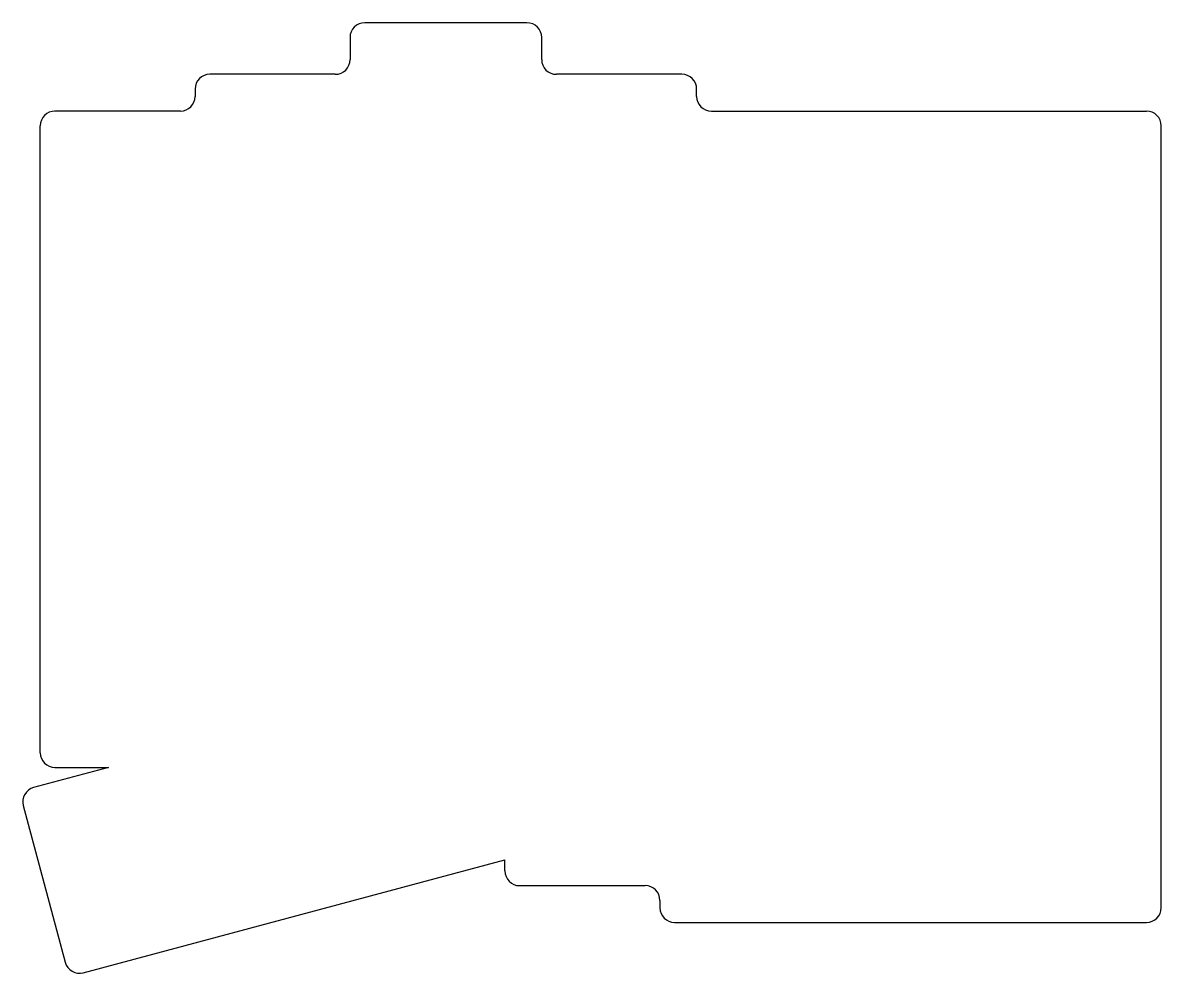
# Model space of a CAD drawing. Header units: millimetres. Extents: x 235 to 389, y -220 to -91.
import ezdxf

# ---------------------------------------------------------------- set-up
doc = ezdxf.new("R2010")
doc.units = ezdxf.units.MM

msp = doc.modelspace()

# ---------------------------------------------------------------- linework, layer by layer
for p, q in [((303.12, -90.78), (281.07, -90.78)), ((279.07, -92.78), (279.07, -95.78)), ((305.12, -95.78), (305.12, -92.78)), ((277.07, -97.78), (260.02, -97.78)), ((324.18, -97.78), (307.12, -97.78)), ((258.02, -99.78), (258.02, -100.78)), ((326.18, -100.78), (326.18, -99.78)), ((256.02, -102.78), (238.97, -102.78)), ((328.18, -102.78), (387.32, -102.78)), ((236.97, -189.97), (236.97, -104.78)), ((389.32, -211.03), (389.32, -104.78)), ((246.25, -191.97), (236.07, -194.7)), ((238.97, -191.97), (246.25, -191.97)), ((234.66, -197.15), (240.37, -218.45)), ((242.82, -219.86), (300.12, -204.51)), ((300.12, -206.03), (300.12, -204.51)), ((302.12, -208.03), (319.18, -208.03)), ((321.18, -210.03), (321.18, -211.03)), ((323.18, -213.03), (387.32, -213.03))]:
    msp.add_line(p, q)
for centre, start, end in [((281.07, -92.78), 90, 180), ((303.12, -92.78), 0, 90), ((277.07, -95.78), 270, 0), ((307.12, -95.78), 180, 270), ((260.02, -99.78), 90, 180), ((324.18, -99.78), 0, 90), ((256.02, -100.78), 270, 0), ((328.18, -100.78), 180, 270), ((238.97, -104.78), 90, 180), ((387.32, -104.78), 0, 90), ((238.97, -189.97), 180, 270), ((236.59, -196.63), 105, 195), ((302.12, -206.03), 180, 270), ((319.18, -210.03), 0, 90), ((323.18, -211.03), 180, 270), ((387.32, -211.03), 270, 0), ((242.3, -217.93), 195, 285)]:
    msp.add_arc(centre, 2, start, end)

doc.saveas('drawing.dxf')
